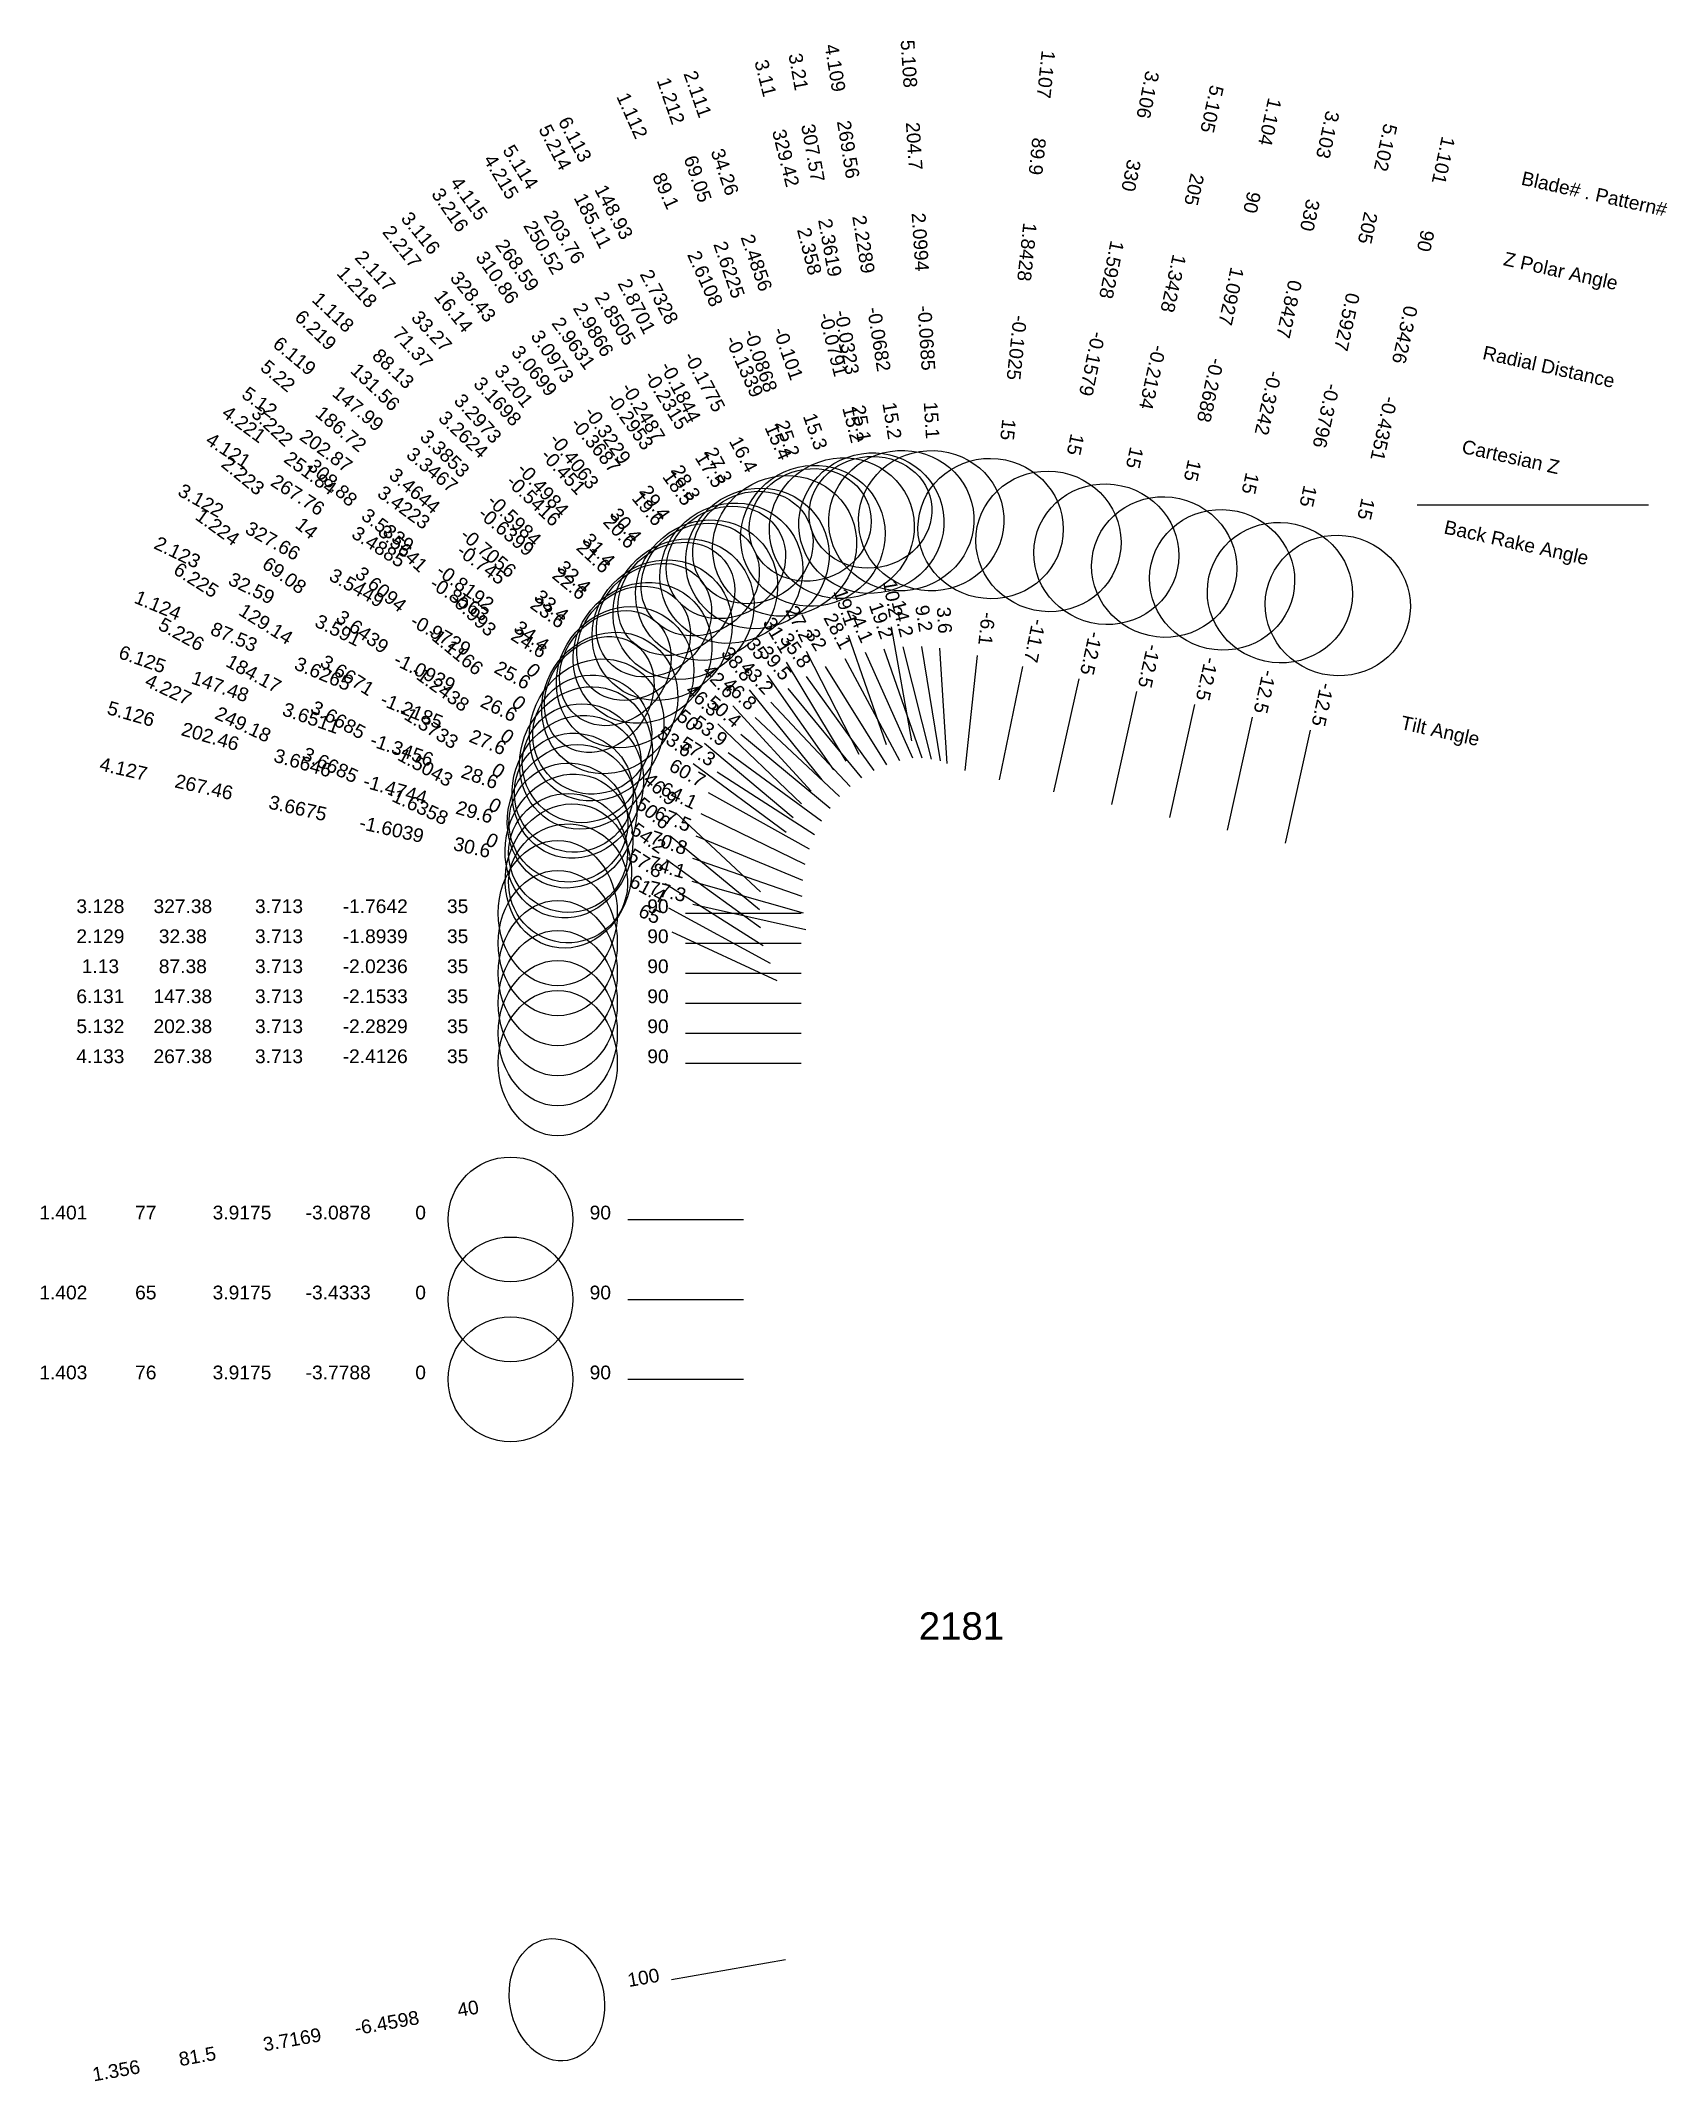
# Model space of a CAD drawing. Header units: inches. Extents: x 30.05 to 37.08, y 11.19 to 20.01.
import ezdxf
from ezdxf.enums import TextEntityAlignment as Align

# ---------------------------------------------------------------- set-up
doc = ezdxf.new("R2010")
doc.units = ezdxf.units.IN
doc.header["$MEASUREMENT"] = 0
for name, color, linetype, true_color in [('Blade_1', 30, 'Continuous', 0xff7f00), ('Blade_2', 7, 'Continuous', 0xcccc00), ('Blade_3', 7, 'Continuous', 0x00cc00), ('Blade_4', 7, 'Continuous', 0x00cccc), ('Blade_5', 7, 'Continuous', 0x0066cc), ('Blade_6', 190, 'Continuous', 0x7f00ff)]:
    doc.layers.add(name, color=color, linetype=linetype, true_color=true_color)
doc.styles.get("Standard").update_dxf_attribs({"font": 'arial.ttf'})

msp = doc.modelspace()

# ---------------------------------------------------------------- linework, layer by layer
msp.add_line((36, 18), (37, 18))
at = {"layer": 'Blade_1'}
for p, q in [((33.542, 17.4373), (33.7053, 16.9647)), ((33.6146, 17.3628), (33.819, 16.9064)), ((34.0986, 17.3491), (34.0454, 16.852)), ((34.7879, 17.1928), (34.6797, 16.7046)), ((33.0433, 17.1308), (33.3816, 16.7627)), ((33.1398, 17.0811), (33.5045, 16.739)), ((35.538, 17.0265), (35.4298, 16.5383)), ((32.8829, 16.5703), (33.3448, 16.3788)), ((32.757, 16.4668), (33.1624, 16.1741)), ((32.8385, 15.9764), (33.3385, 15.9764)), ((32.5895, 14.9122), (33.0895, 14.9122)), ((32.5895, 14.5667), (33.0895, 14.5667)), ((32.5895, 14.2212), (33.0895, 14.2212)), ((32.7789, 11.6276), (33.2713, 11.7144))]:
    msp.add_line(p, q, dxfattribs=at)
for centre, major_axis, ratio in [((33.3892, 17.8661), (0.2866, 0.1283), 0.964124), ((33.3775, 17.9132), (0.2514, 0.0869), 0.904617), ((34.1572, 17.8975), (0.3122, -0.0334), 0.965735), ((34.9073, 17.7312), (0.3066, -0.068), 0.965926), ((35.6574, 17.5649), (0.3066, -0.068), 0.965926), ((32.7376, 17.4584), (0.2148, 0.229), 0.929694), ((32.7027, 17.5016), (0.1959, 0.18), 0.853599), ((32.3735, 16.7815), (0.1203, 0.2901), 0.885912), ((32.3561, 16.7562), (0.1504, 0.2084), 1), ((32.287, 15.9764), (0, 0.314), 0.819152), ((32.0825, 14.9122), (0, 0.2695), 1), ((32.0825, 14.5667), (0, 0.2695), 1), ((32.0825, 14.2212), (0, 0.2695), 1), ((32.2831, 11.5402), (-0.0462, 0.262), 0.766045)]:
    msp.add_ellipse(centre, major_axis=major_axis, ratio=ratio, dxfattribs=at)
at = {"layer": 'Blade_2'}
for p, q in [((33.696, 17.3783), (33.8606, 16.9061)), ((33.1144, 17.2012), (33.4277, 16.8115)), ((33.2078, 17.147), (33.5501, 16.7826)), ((32.9052, 16.6655), (33.3551, 16.4473)), ((32.7724, 16.5692), (33.1586, 16.2516)), ((32.8385, 16.1061), (33.3385, 16.1061))]:
    msp.add_line(p, q, dxfattribs=at)
for centre, major_axis, ratio in [((33.5144, 17.899), (0.2965, 0.1034), 0.964466), ((32.8302, 17.549), (0.2289, 0.215), 0.936131), ((32.799, 17.5937), (0.2073, 0.1667), 0.862743), ((32.409, 16.9061), (0.137, 0.2825), 0.893805), ((32.3906, 16.8834), (0.1633, 0.1985), 1), ((32.287, 16.1061), (0, 0.314), 0.819152)]:
    msp.add_ellipse(centre, major_axis=major_axis, ratio=ratio, dxfattribs=at)
at = {"layer": 'Blade_3'}
for p, q in [((33.7269, 17.4721), (33.8152, 16.98)), ((33.7776, 17.3863), (33.9006, 16.9017)), ((34.2955, 17.302), (34.1942, 16.8124)), ((33.1912, 17.2645), (33.4778, 16.8547)), ((33.2812, 17.206), (33.5995, 16.8204)), ((35.0379, 17.1374), (34.9297, 16.6492)), ((32.9363, 16.7576), (33.3725, 16.5133)), ((32.7972, 16.6693), (33.1626, 16.3279)), ((32.8385, 16.2358), (33.3385, 16.2358))]:
    msp.add_line(p, q, dxfattribs=at)
for centre, major_axis, ratio in [((33.642, 17.9209), (0.3044, 0.0772), 0.964789), ((33.6381, 17.9677), (0.2618, 0.0469), 0.905241), ((34.4072, 17.8421), (0.3075, -0.0636), 0.965919), ((35.1573, 17.6758), (0.3066, -0.068), 0.965926), ((32.9301, 17.6313), (0.2422, 0.1999), 0.942298), ((32.9027, 17.6771), (0.218, 0.1524), 0.871641), ((32.4551, 17.0271), (0.1534, 0.274), 0.901458), ((32.4359, 17.007), (0.1755, 0.1878), 1), ((32.287, 16.2358), (0, 0.314), 0.819152)]:
    msp.add_ellipse(centre, major_axis=major_axis, ratio=ratio, dxfattribs=at)
at = {"layer": 'Blade_4'}
for p, q in [((33.8589, 17.3873), (33.9385, 16.8937)), ((33.2735, 17.3202), (33.5318, 16.8921)), ((33.3598, 17.2576), (33.6525, 16.8523)), ((32.8714, 16.8821), (33.2739, 16.5854)), ((32.9757, 16.846), (33.3966, 16.5761)), ((32.8705, 16.275), (33.3583, 16.1652)), ((32.7797, 16.1552), (33.2328, 15.9439)), ((32.8385, 15.5874), (33.3385, 15.5874))]:
    msp.add_line(p, q, dxfattribs=at)
for centre, major_axis, ratio in [((33.7711, 17.9318), (0.31, 0.05), 0.965086), ((33.0369, 17.7047), (0.2546, 0.1838), 0.948177), ((33.0134, 17.7513), (0.2278, 0.1374), 0.880274), ((32.5115, 17.1437), (0.1695, 0.2643), 0.908885), ((32.4661, 17.1808), (0.1578, 0.2141), 0.824808), ((32.3325, 16.3961), (0.0689, 0.3063), 0.860911), ((32.3315, 16.3642), (0.1086, 0.2329), 1), ((32.287, 15.5874), (0, 0.314), 0.819152)]:
    msp.add_ellipse(centre, major_axis=major_axis, ratio=ratio, dxfattribs=at)
at = {"layer": 'Blade_5'}
for p, q in [((33.9357, 17.3811), (33.9675, 16.8821)), ((33.3598, 17.3676), (33.588, 16.9228)), ((33.442, 17.301), (33.7072, 16.8771)), ((34.5378, 17.2482), (34.4296, 16.76)), ((35.2879, 17.082), (35.1797, 16.5938)), ((32.9212, 16.9706), (33.3041, 16.6491)), ((33.0232, 16.9299), (33.4271, 16.6352)), ((32.8657, 16.3741), (33.3465, 16.2368)), ((32.7656, 16.2589), (33.2046, 16.0195)), ((32.8385, 15.7171), (33.3385, 15.7171))]:
    msp.add_line(p, q, dxfattribs=at)
for centre, major_axis, ratio in [((33.9006, 17.9315), (0.3134, 0.02), 0.965343), ((33.1495, 17.7685), (0.2662, 0.1665), 0.953785), ((33.1299, 17.8156), (0.2367, 0.1214), 0.888659), ((34.6572, 17.7866), (0.3066, -0.068), 0.965926), ((35.4073, 17.6204), (0.3066, -0.068), 0.965926), ((32.5777, 17.255), (0.1851, 0.2536), 0.916065), ((32.5356, 17.2944), (0.1711, 0.2037), 0.834625), ((32.3354, 16.5256), (0.0862, 0.3019), 0.869471), ((32.3315, 16.4957), (0.1231, 0.2256), 1), ((32.287, 15.7171), (0, 0.314), 0.819152)]:
    msp.add_ellipse(centre, major_axis=major_axis, ratio=ratio, dxfattribs=at)
at = {"layer": 'Blade_6'}
for p, q in [((33.5272, 17.3361), (33.7629, 16.8952)), ((32.9787, 17.0537), (33.3402, 16.7082)), ((33.0781, 17.0084), (33.4632, 16.6895)), ((32.8697, 16.4729), (33.3418, 16.3084)), ((32.7512, 16.3631), (33.1742, 16.0965)), ((32.8385, 15.8467), (33.3385, 15.8467))]:
    msp.add_line(p, q, dxfattribs=at)
for centre, major_axis, ratio in [((33.2672, 17.8225), (0.2769, 0.148), 0.959104), ((32.6533, 17.3601), (0.2003, 0.2418), 0.923008), ((32.6147, 17.4016), (0.1838, 0.1923), 0.844229), ((32.3489, 16.6544), (0.1033, 0.2965), 0.8778), ((32.3329, 16.6267), (0.137, 0.2174), 1), ((32.287, 15.8467), (0, 0.314), 0.819152)]:
    msp.add_ellipse(centre, major_axis=major_axis, ratio=ratio, dxfattribs=at)

# ---------------------------------------------------------------- texts
for s, height, p in [('Blade# . Pattern#', 0.059375, (36.4528, 19.4131)), ('Z Polar Angle', 0.059375, (36.3757, 19.0653)), ('Radial Distance', 0.059375, (36.2857, 18.6595)), ('Cartesian Z', 0.059375, (36.1957, 18.2537)), ('Back Rake Angle', 0.059375, (36.1186, 17.9059)), ('Tilt Angle', 0.05937, (35.9313, 17.0609))]:
    msp.add_text(s, height=height, rotation=347.5).set_placement(p, align=Align.MIDDLE_LEFT)
msp.add_text('2181', height=0.11875).set_placement((34.0312, 13.1551), align=Align.MIDDLE_CENTER)
at = {"layer": 'Blade_1'}
for s, height, rotation, p in [('1.107', 0.05937, 263.89656, (34.3673, 19.8628)), ('1.212', 0.05937, 289.06485, (32.7476, 19.7359)), ('1.112', 0.05937, 294.12589, (32.5813, 19.67)), ('1.104', 0.05937, 257.5, (35.3351, 19.6608)), ('89.9', 0.05937, 263.89656, (34.3295, 19.5086)), ('1.101', 0.05937, 257.5, (36.0852, 19.4945)), ('69.05', 0.05937, 289.06485, (32.864, 19.3992)), ('89.1', 0.05937, 294.12589, (32.7269, 19.3448)), ('90', 0.05937, 257.5, (35.258, 19.313)), ('2.6225', 0.05937, 289.06485, (32.9997, 19.0064)), ('1.8428', 0.05937, 263.89656, (34.2853, 19.0953)), ('90', 0.05937, 257.5, (36.0081, 19.1467)), ('2.6108', 0.05937, 294.12589, (32.8968, 18.9655)), ('1.218', 0.05937, 312.57766, (31.3979, 18.9217)), ('1.0927', 0.05937, 257.5, (35.168, 18.9073)), ('1.118', 0.05937, 316.82825, (31.2961, 18.8107)), ('-0.1025', 0.05937, 263.89656, (34.2411, 18.682)), ('0.3426', 0.05937, 257.5, (35.9181, 18.741)), ('71.37', 0.05937, 312.57766, (31.6389, 18.6593)), ('-0.1339', 0.05937, 294.12589, (33.0667, 18.5862)), ('-0.0868', 0.05937, 289.06485, (33.1355, 18.6136)), ('88.13', 0.05937, 316.82825, (31.5559, 18.567)), ('-0.2688', 0.05937, 257.5, (35.0781, 18.5015)), ('3.2973', 0.05937, 312.57766, (31.9201, 18.3533)), ('-0.4351', 0.05937, 257.5, (35.8282, 18.3352)), ('3.2624', 0.05937, 316.82825, (31.859, 18.2826)), ('15.4', 0.05937, 294.12589, (33.2123, 18.261)), ('25.2', 0.05937, 289.06485, (33.2518, 18.2768)), ('15', 0.05937, 263.89656, (34.2032, 18.3278)), ('-0.4984', 0.05937, 312.57766, (32.2013, 18.0472)), ('15', 0.05937, 257.5, (35.001, 18.1537)), ('-0.5416', 0.05937, 316.82825, (32.1622, 17.9982)), ('15', 0.05937, 257.5, (35.7511, 17.9874)), ('1.224', 0.05937, 324.16999, (30.7999, 17.8799)), ('21.6', 0.05937, 316.82825, (32.422, 17.7545)), ('31.4', 0.05937, 312.57766, (32.4423, 17.7849)), ('69.08', 0.05937, 324.16999, (31.0887, 17.6713)), ('19.1', 0.05937, 289.06485, (33.5032, 17.5496)), ('1.124', 0.05937, 337.47955, (30.5477, 17.5385)), ('24.1', 0.05937, 294.12589, (33.5661, 17.4712)), ('87.53', 0.05937, 337.47955, (30.8768, 17.4021)), ('3.6439', 0.05937, 324.16999, (31.4257, 17.428)), ('-6.1', 0.05937, 263.89656, (34.1112, 17.4672)), ('-12.5', 0.05937, 257.5, (34.8136, 17.3087)), ('3.6265', 0.05937, 337.47955, (31.2607, 17.2429)), ('-1.2438', 0.05937, 324.16999, (31.7626, 17.1847)), ('42.6', 0.05937, 312.57766, (32.963, 17.2183)), ('46.8', 0.05937, 316.82825, (33.0532, 17.1623)), ('-12.5', 0.05937, 257.5, (35.5637, 17.1424)), ('-1.2185', 0.05937, 337.47955, (31.6447, 17.0837)), ('27.6', 0.05937, 337.47955, (31.9737, 16.9472)), ('0', 0.0594, 324.16999, (32.0515, 16.9762)), ('67.5', 0.05937, 337.47955, (32.7732, 16.6157)), ('54.2', 0.05937, 324.16999, (32.6607, 16.5363)), ('1.13', 0.05937, 359.99999, (30.3105, 15.9764)), ('87.38', 0.05937, 359.99999, (30.6667, 15.9764)), ('3.713', 0.05937, 359.99999, (31.0824, 15.9764)), ('-2.0236', 0.05937, 359.99999, (31.498, 15.9764)), ('35', 0.05937, 359.99999, (31.8542, 15.9764)), ('90', 0.05937, 359.99999, (32.7197, 15.9764)), ('1.401', 0.05937, 359.99999, (30.1505, 14.9122)), ('77', 0.05937, 359.99999, (30.5067, 14.9122)), ('3.9175', 0.05937, 359.99999, (30.9224, 14.9122)), ('-3.0878', 0.05937, 359.99999, (31.338, 14.9122)), ('0', 0.0594, 359.99999, (31.6942, 14.9122)), ('90', 0.05937, 359.99999, (32.4707, 14.9122)), ('1.402', 0.05937, 359.99999, (30.1505, 14.5667)), ('65', 0.05937, 359.99999, (30.5067, 14.5667)), ('3.9175', 0.05937, 359.99999, (30.9224, 14.5667)), ('-3.4333', 0.05937, 359.99999, (31.338, 14.5667)), ('0', 0.0594, 359.99999, (31.6942, 14.5667)), ('90', 0.05937, 359.99999, (32.4707, 14.5667)), ('1.403', 0.05937, 359.99999, (30.1505, 14.2212)), ('76', 0.05937, 359.99999, (30.5067, 14.2212)), ('3.9175', 0.05937, 359.99999, (30.9224, 14.2212)), ('-3.7788', 0.05937, 359.99999, (31.338, 14.2212)), ('0', 0.0594, 359.99999, (31.6942, 14.2212)), ('90', 0.05937, 359.99999, (32.4707, 14.2212)), ('100', 0.05937, 9.99999, (32.662, 11.607)), ('-6.4598', 0.05937, 9.99999, (31.5533, 11.4115)), ('40', 0.05937, 9.99999, (31.9042, 11.4734)), ('3.7169', 0.05937, 9.99999, (31.144, 11.3393)), ('81.5', 0.05937, 9.99999, (30.7347, 11.2672)), ('1.356', 0.05937, 9.99999, (30.3839, 11.2053))]:
    msp.add_text(s, height=height, rotation=rotation, dxfattribs=at).set_placement(p, align=Align.CENTER)
at = {"layer": 'Blade_2'}
for s, height, rotation, p in [('2.111', 0.05937, 289.22416, (32.8636, 19.7653)), ('34.26', 0.05937, 289.22416, (32.9809, 19.4289)), ('2.217', 0.05937, 308.79543, (31.5907, 19.0967)), ('2.4856', 0.05937, 289.22416, (33.1178, 19.0365)), ('2.117', 0.05937, 313.21091, (31.4769, 18.9895)), ('16.14', 0.05937, 308.79543, (31.8139, 18.819)), ('33.27', 0.05937, 313.21091, (31.7208, 18.7299)), ('-0.101', 0.05937, 289.22416, (33.2546, 18.644)), ('3.201', 0.05937, 308.79543, (32.0743, 18.4951)), ('3.1698', 0.05937, 313.21091, (32.0054, 18.427)), ('15.3', 0.05937, 289.22416, (33.3719, 18.3076)), ('-0.4063', 0.05937, 308.79543, (32.3347, 18.1712)), ('2.223', 0.05937, 320.55999, (30.9081, 18.1028)), ('-0.451', 0.05937, 313.21091, (32.29, 18.1241)), ('14', 0.05937, 320.55999, (31.1833, 17.8764)), ('20.6', 0.05937, 313.21091, (32.5339, 17.8644)), ('30.4', 0.05937, 308.79543, (32.5579, 17.8935)), ('2.123', 0.05937, 334.12998, (30.6306, 17.7685)), ('3.6094', 0.05937, 320.55999, (31.5043, 17.6124)), ('32.59', 0.05937, 334.12998, (30.9511, 17.6131)), ('19.2', 0.05937, 289.22416, (33.6569, 17.4904)), ('3.591', 0.05937, 334.12998, (31.3251, 17.4317)), ('-1.1166', 0.05937, 320.55999, (31.8252, 17.3484)), ('38.8', 0.05937, 308.79543, (33.04, 17.2938)), ('-1.0939', 0.05937, 334.12998, (31.6991, 17.2504)), ('43.2', 0.05937, 313.21091, (33.1265, 17.2336)), ('26.6', 0.05937, 334.12998, (32.0196, 17.0949)), ('0', 0.0594, 320.55999, (32.1004, 17.1221)), ('64.1', 0.05937, 334.12998, (32.7984, 16.7173)), ('50.6', 0.05937, 320.55999, (32.6807, 16.6447)), ('2.129', 0.05937, 359.99999, (30.3105, 16.1061)), ('32.38', 0.05937, 359.99999, (30.6667, 16.1061)), ('3.713', 0.05937, 359.99999, (31.0824, 16.1061)), ('-1.8939', 0.05937, 359.99999, (31.498, 16.1061)), ('35', 0.05937, 359.99999, (31.8542, 16.1061)), ('90', 0.05937, 359.99999, (32.7197, 16.1061))]:
    msp.add_text(s, height=height, rotation=rotation, dxfattribs=at).set_placement(p, align=Align.CENTER)
at = {"layer": 'Blade_3'}
for s, height, rotation, p in [('3.21', 0.05937, 280.16446, (33.2977, 19.866)), ('3.11', 0.05937, 284.236, (33.1559, 19.8367)), ('3.106', 0.05937, 258.31133, (34.8076, 19.7776)), ('3.103', 0.05937, 257.5, (35.5851, 19.6054)), ('329.42', 0.05937, 284.236, (33.2435, 19.4914)), ('307.57', 0.05937, 280.16446, (33.3606, 19.5153)), ('330', 0.05937, 258.31133, (34.7354, 19.4288)), ('3.216', 0.05937, 304.96531, (31.7975, 19.2575)), ('330', 0.05937, 257.5, (35.508, 19.2576)), ('3.116', 0.05937, 309.53964, (31.6718, 19.1555)), ('2.3619', 0.05937, 280.16446, (33.434, 19.1062)), ('2.358', 0.05937, 284.236, (33.3458, 19.0885)), ('1.5928', 0.05937, 258.31133, (34.6512, 19.0217)), ('310.86', 0.05937, 304.96531, (32.0017, 18.9656)), ('328.43', 0.05937, 309.53964, (31.8986, 18.8808)), ('0.8427', 0.05937, 257.5, (35.418, 18.8519)), ('-0.0791', 0.05937, 284.236, (33.448, 18.6857)), ('-0.0323', 0.05937, 280.16446, (33.5073, 18.6971)), ('3.0973', 0.05937, 304.96531, (32.2399, 18.6249)), ('-0.1579', 0.05937, 258.31133, (34.567, 18.6147)), ('3.0699', 0.05937, 309.53964, (32.1632, 18.5603)), ('-0.3242', 0.05937, 257.5, (35.3281, 18.4461)), ('25.1', 0.05937, 280.16446, (33.5702, 18.3464)), ('3.222', 0.05937, 316.93999, (31.0335, 18.3175)), ('-0.3687', 0.05937, 309.53964, (32.4278, 18.2398)), ('-0.3229', 0.05937, 304.96531, (32.478, 18.2843)), ('15.2', 0.05937, 284.236, (33.5356, 18.3404)), ('15', 0.05937, 258.31133, (34.4949, 18.2659)), ('308.88', 0.05937, 316.93999, (31.2938, 18.0743)), ('3.122', 0.05937, 330.7482, (30.7306, 17.9929)), ('29.4', 0.05937, 304.96531, (32.6822, 17.9924)), ('15', 0.05937, 257.5, (35.251, 18.0983)), ('19.6', 0.05937, 309.53964, (32.6546, 17.965)), ('327.66', 0.05937, 330.7482, (31.0415, 17.8188)), ('3.5641', 0.05937, 316.93999, (31.5974, 17.7905)), ('3.5449', 0.05937, 330.7482, (31.4041, 17.6157)), ('10.2', 0.05937, 280.16446, (33.706, 17.589)), ('-0.993', 0.05937, 316.93999, (31.9011, 17.5067)), ('14.2', 0.05937, 284.236, (33.7484, 17.5014)), ('-0.9729', 0.05937, 330.7482, (31.7667, 17.4126)), ('-11.7', 0.05937, 258.31133, (34.3195, 17.4183)), ('35', 0.05937, 304.96531, (33.1232, 17.3618)), ('39.5', 0.05937, 309.53964, (33.2056, 17.2976)), ('25.6', 0.05937, 330.7482, (32.0775, 17.2386)), ('0', 0.0594, 316.93999, (32.1614, 17.2635)), ('-12.5', 0.05937, 257.5, (35.0636, 17.2533)), ('60.7', 0.05937, 330.7482, (32.8327, 16.8156)), ('46.9', 0.05937, 316.93999, (32.7105, 16.7504)), ('3.128', 0.05937, 359.99999, (30.3105, 16.2358)), ('327.38', 0.05937, 359.99999, (30.6667, 16.2358)), ('3.713', 0.05937, 359.99999, (31.0824, 16.2358)), ('-1.7642', 0.05937, 359.99999, (31.498, 16.2358)), ('35', 0.05937, 359.99999, (31.8542, 16.2358)), ('90', 0.05937, 359.99999, (32.7197, 16.2358))]:
    msp.add_text(s, height=height, rotation=rotation, dxfattribs=at).set_placement(p, align=Align.CENTER)
at = {"layer": 'Blade_4'}
for s, height, rotation, p in [('4.109', 0.05937, 279.16074, (33.4564, 19.8831)), ('269.56', 0.05937, 279.16074, (33.5131, 19.5314)), ('4.215', 0.05937, 301.10311, (32.0172, 19.4026)), ('4.115', 0.05937, 305.83618, (31.8797, 19.307)), ('250.52', 0.05937, 301.10311, (32.2012, 19.0975)), ('2.2289', 0.05937, 279.16074, (33.5793, 19.1211)), ('268.59', 0.05937, 305.83618, (32.0883, 19.0182)), ('2.9866', 0.05937, 301.10311, (32.4159, 18.7417)), ('2.9631', 0.05937, 305.83618, (32.3316, 18.6813)), ('-0.0682', 0.05937, 279.16074, (33.6455, 18.7107)), ('-0.2487', 0.05937, 301.10311, (32.6306, 18.3858)), ('-0.2953', 0.05937, 305.83618, (32.575, 18.3443)), ('15.2', 0.05937, 279.16074, (33.7022, 18.359)), ('4.221', 0.05937, 323.60791, (30.9137, 18.325)), ('4.121', 0.05937, 327.32855, (30.8477, 18.2107)), ('251.84', 0.05937, 323.60791, (31.2004, 18.1136)), ('28.3', 0.05937, 301.10311, (32.8146, 18.0808)), ('267.76', 0.05937, 327.32855, (31.1476, 18.0183)), ('18.5', 0.05937, 305.83618, (32.7835, 18.0555)), ('3.4885', 0.05937, 327.32855, (31.4975, 17.794)), ('3.5339', 0.05937, 323.60791, (31.535, 17.867)), ('-0.8192', 0.05937, 323.60791, (31.8696, 17.6204)), ('-0.8563', 0.05937, 327.32855, (31.8473, 17.5696)), ('9.2', 0.05937, 279.16074, (33.84, 17.5046)), ('24.6', 0.05937, 327.32855, (32.1472, 17.3773)), ('34.4', 0.05937, 323.60791, (32.1563, 17.4091)), ('31.1', 0.05937, 301.10311, (33.2121, 17.4219)), ('35.8', 0.05937, 305.83618, (33.2903, 17.3539)), ('4.227', 0.05937, 334.99999, (30.5918, 17.1754)), ('249.18', 0.05937, 334.99999, (30.9147, 17.0248)), ('53.6', 0.05937, 323.60791, (32.7758, 16.9525)), ('3.6685', 0.05937, 334.99999, (31.2914, 16.8492)), ('57.3', 0.05937, 327.32855, (32.8758, 16.9101)), ('4.127', 0.05937, 347.31606, (30.4042, 16.8301)), ('267.46', 0.05937, 347.31606, (30.7518, 16.7519)), ('-1.6358', 0.05937, 334.99999, (31.6681, 16.6735)), ('3.6675', 0.05937, 347.31606, (31.1573, 16.6606)), ('-1.6039', 0.05937, 347.31606, (31.5627, 16.5693)), ('0', 0.0594, 334.99999, (31.9909, 16.523)), ('30.6', 0.05937, 347.31606, (31.9103, 16.4911)), ('77.3', 0.05937, 347.31606, (32.7547, 16.3011)), ('65', 0.05937, 334.99999, (32.672, 16.2054)), ('4.133', 0.05937, 359.99999, (30.3105, 15.5874)), ('267.38', 0.05937, 359.99999, (30.6667, 15.5874)), ('3.713', 0.05937, 359.99999, (31.0824, 15.5874)), ('-2.4126', 0.05937, 359.99999, (31.498, 15.5874)), ('35', 0.05937, 359.99999, (31.8542, 15.5874)), ('90', 0.05937, 359.99999, (32.7197, 15.5874))]:
    msp.add_text(s, height=height, rotation=rotation, dxfattribs=at).set_placement(p, align=Align.CENTER)
at = {"layer": 'Blade_5'}
for s, height, rotation, p in [('5.108', 0.05937, 273.64615, (33.7749, 19.904)), ('5.105', 0.05937, 257.5, (35.085, 19.7162)), ('5.214', 0.05937, 297.16197, (32.2495, 19.5314)), ('204.7', 0.05937, 273.64615, (33.7976, 19.5485)), ('5.102', 0.05937, 257.5, (35.8351, 19.55)), ('5.114', 0.05937, 302.02994, (32.1012, 19.4441)), ('205', 0.05937, 257.5, (35.0079, 19.3684)), ('185.11', 0.05937, 297.16197, (32.4122, 19.2145)), ('203.76', 0.05937, 302.02994, (32.2902, 19.1421)), ('2.0994', 0.05937, 273.64615, (33.824, 19.1337)), ('205', 0.05937, 257.5, (35.758, 19.2022)), ('1.3428', 0.05937, 257.5, (34.9179, 18.9627)), ('2.8701', 0.05937, 297.16197, (32.6019, 18.8447)), ('2.8505', 0.05937, 302.02994, (32.5106, 18.7897)), ('0.5927', 0.05937, 257.5, (35.668, 18.7965)), ('-0.0685', 0.05937, 273.64615, (33.8504, 18.7189)), ('5.22', 0.05937, 319.97944, (31.0588, 18.5346)), ('-0.1844', 0.05937, 297.16197, (32.7916, 18.4749)), ('-0.2134', 0.05937, 257.5, (34.828, 18.5569)), ('-0.2315', 0.05937, 302.02994, (32.731, 18.4374)), ('-0.3796', 0.05937, 257.5, (35.5781, 18.3907)), ('5.12', 0.05937, 323.87993, (30.9811, 18.4201)), ('15.1', 0.05937, 273.64615, (33.8731, 18.3634)), ('186.72', 0.05937, 319.97944, (31.3316, 18.3055)), ('202.87', 0.05937, 323.87993, (31.2689, 18.2101)), ('17.5', 0.05937, 302.02994, (32.92, 18.1354)), ('27.3', 0.05937, 297.16197, (32.9543, 18.1579)), ('15', 0.05937, 257.5, (34.7509, 18.2091)), ('3.4223', 0.05937, 323.87993, (31.6046, 17.9651)), ('3.4644', 0.05937, 319.97944, (31.6499, 18.0382)), ('15', 0.05937, 257.5, (35.501, 18.0429)), ('-0.745', 0.05937, 323.87993, (31.9403, 17.7201)), ('-0.7056', 0.05937, 319.97944, (31.9682, 17.7709)), ('23.6', 0.05937, 323.87993, (32.2281, 17.5101)), ('33.4', 0.05937, 319.97944, (32.241, 17.5418)), ('27.2', 0.05937, 297.16197, (33.3055, 17.4733)), ('3.6', 0.05937, 273.64615, (33.9281, 17.4996)), ('5.226', 0.05937, 331.38999, (30.6464, 17.4149)), ('32', 0.05937, 302.02994, (33.379, 17.4016)), ('-12.5', 0.05937, 257.5, (34.5635, 17.3641)), ('184.17', 0.05937, 331.38999, (30.9591, 17.2443)), ('-12.5', 0.05937, 257.5, (35.3136, 17.1979)), ('5.126', 0.05937, 344.05978, (30.4349, 17.0684)), ('3.6685', 0.05937, 331.38999, (31.324, 17.0452)), ('50', 0.05937, 319.97944, (32.8303, 17.047)), ('202.46', 0.05937, 344.05978, (30.7774, 16.9706)), ('53.9', 0.05937, 323.87993, (32.9273, 16.9999)), ('3.6646', 0.05937, 344.05978, (31.1771, 16.8564)), ('-1.5043', 0.05937, 331.38999, (31.6889, 16.8462)), ('-1.4744', 0.05937, 344.05978, (31.5767, 16.7423)), ('29.6', 0.05937, 344.05978, (31.9193, 16.6444)), ('0', 0.0594, 331.38999, (32.0016, 16.6756)), ('61.4', 0.05937, 331.38999, (32.6614, 16.3158)), ('74.1', 0.05937, 344.05978, (32.7515, 16.4067)), ('5.132', 0.05937, 359.99999, (30.3105, 15.7171)), ('202.38', 0.05937, 359.99999, (30.6667, 15.7171)), ('3.713', 0.05937, 359.99999, (31.0824, 15.7171)), ('-2.2829', 0.05937, 359.99999, (31.498, 15.7171)), ('35', 0.05937, 359.99999, (31.8542, 15.7171)), ('90', 0.05937, 359.99999, (32.7197, 15.7171))]:
    msp.add_text(s, height=height, rotation=rotation, dxfattribs=at).set_placement(p, align=Align.CENTER)
at = {"layer": 'Blade_6'}
for s, height, rotation, p in [('6.113', 0.05937, 298.12588, (32.3354, 19.5656)), ('148.93', 0.05937, 298.12588, (32.5034, 19.2514)), ('2.7328', 0.05937, 298.12588, (32.6993, 18.8849)), ('6.219', 0.05937, 316.29792, (31.2205, 18.734)), ('6.119', 0.05937, 320.37354, (31.131, 18.6207)), ('131.56', 0.05937, 316.29792, (31.4781, 18.4878)), ('-0.1775', 0.05937, 298.12588, (32.8952, 18.5183)), ('147.99', 0.05937, 320.37354, (31.4053, 18.3935)), ('3.3853', 0.05937, 316.29792, (31.7786, 18.2007)), ('16.4', 0.05937, 298.12588, (33.0632, 18.2041)), ('3.3467', 0.05937, 320.37354, (31.7255, 18.1284)), ('-0.5984', 0.05937, 316.29792, (32.079, 17.9135)), ('-0.6399', 0.05937, 320.37354, (32.0456, 17.8633)), ('6.225', 0.05937, 327.77999, (30.709, 17.6502)), ('22.6', 0.05937, 320.37354, (32.32, 17.6361)), ('32.4', 0.05937, 316.29792, (32.3366, 17.6674)), ('129.14', 0.05937, 327.77999, (31.0104, 17.4602)), ('28.1', 0.05937, 298.12588, (33.4712, 17.4409)), ('6.125', 0.05937, 340.78835, (30.4825, 17.3048)), ('3.6671', 0.05937, 327.77999, (31.362, 17.2386)), ('147.48', 0.05937, 340.78835, (30.8189, 17.1876)), ('46.3', 0.05937, 316.29792, (32.8929, 17.1357)), ('3.6511', 0.05937, 340.78835, (31.2114, 17.0508)), ('-1.3733', 0.05937, 327.77999, (31.7136, 17.017)), ('50.4', 0.05937, 320.37354, (32.9866, 17.0841)), ('-1.3456', 0.05937, 340.78835, (31.6038, 16.914)), ('28.6', 0.05937, 340.78835, (31.9402, 16.7968)), ('0', 0.0594, 327.77999, (32.015, 16.8271)), ('70.8', 0.05937, 340.78835, (32.7575, 16.512)), ('57.8', 0.05937, 327.77999, (32.6508, 16.4264)), ('6.131', 0.05937, 359.99999, (30.3105, 15.8467)), ('147.38', 0.05937, 359.99999, (30.6667, 15.8467)), ('3.713', 0.05937, 359.99999, (31.0824, 15.8467)), ('-2.1533', 0.05937, 359.99999, (31.498, 15.8467)), ('35', 0.05937, 359.99999, (31.8542, 15.8467)), ('90', 0.05937, 359.99999, (32.7197, 15.8467))]:
    msp.add_text(s, height=height, rotation=rotation, dxfattribs=at).set_placement(p, align=Align.CENTER)

doc.saveas('drawing.dxf')
